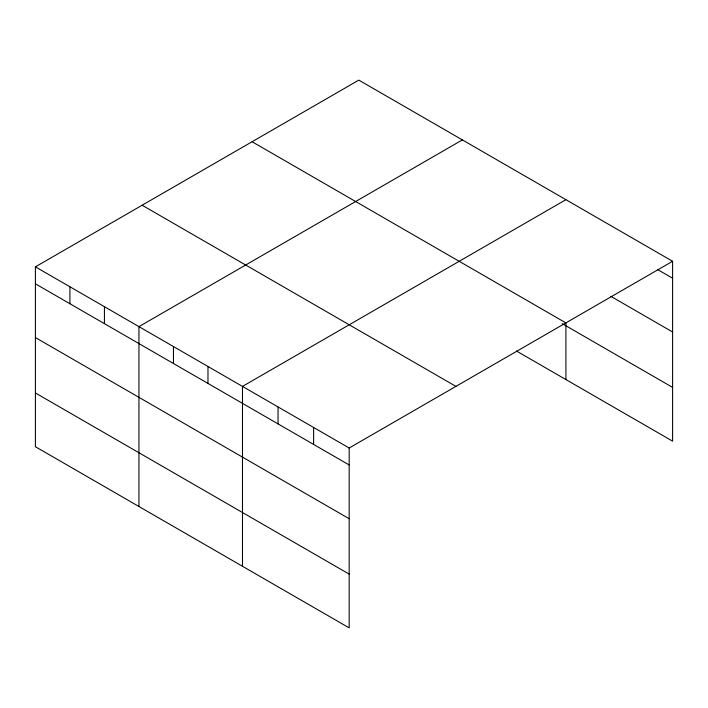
<?xml version="1.0" encoding="UTF-8"?>
<svg xmlns="http://www.w3.org/2000/svg" width="708" height="708" viewBox="0 0 708 708"><rect width="100%" height="100%" fill="white"/><g stroke="black" fill="none" stroke-linecap="round" stroke-linejoin="round"><path stroke-width="1.06" d="M672.6 261.279L349.177 448.005L349.177 627.881L35.4 446.721L35.4 266.845L358.823 80.119L672.6 261.279L672.6 441.155L516.477 351.018M462.368 139.901L138.945 326.627L138.945 506.503M565.913 199.683L242.49 386.409L242.49 566.285M657.626 269.589L672.6 278.226M610.836 296.333L672.6 331.999M252.092 141.742L565.869 322.892M562.187 323.644L672.6 387.391M142.131 205.223L455.908 386.382M35.4 266.845L349.177 448.005M35.4 283.802L349.177 464.961M35.4 337.566L349.177 518.725M35.4 392.958L349.177 574.117M565.913 322.6L565.913 379.559M313.617 427.473L313.617 444.429M278.049 406.941L278.049 423.897M207.975 366.487L207.975 383.435M173.46 346.557L173.46 363.514M104.43 306.706L104.43 323.653M69.915 286.775L69.915 303.732"/></g></svg>
